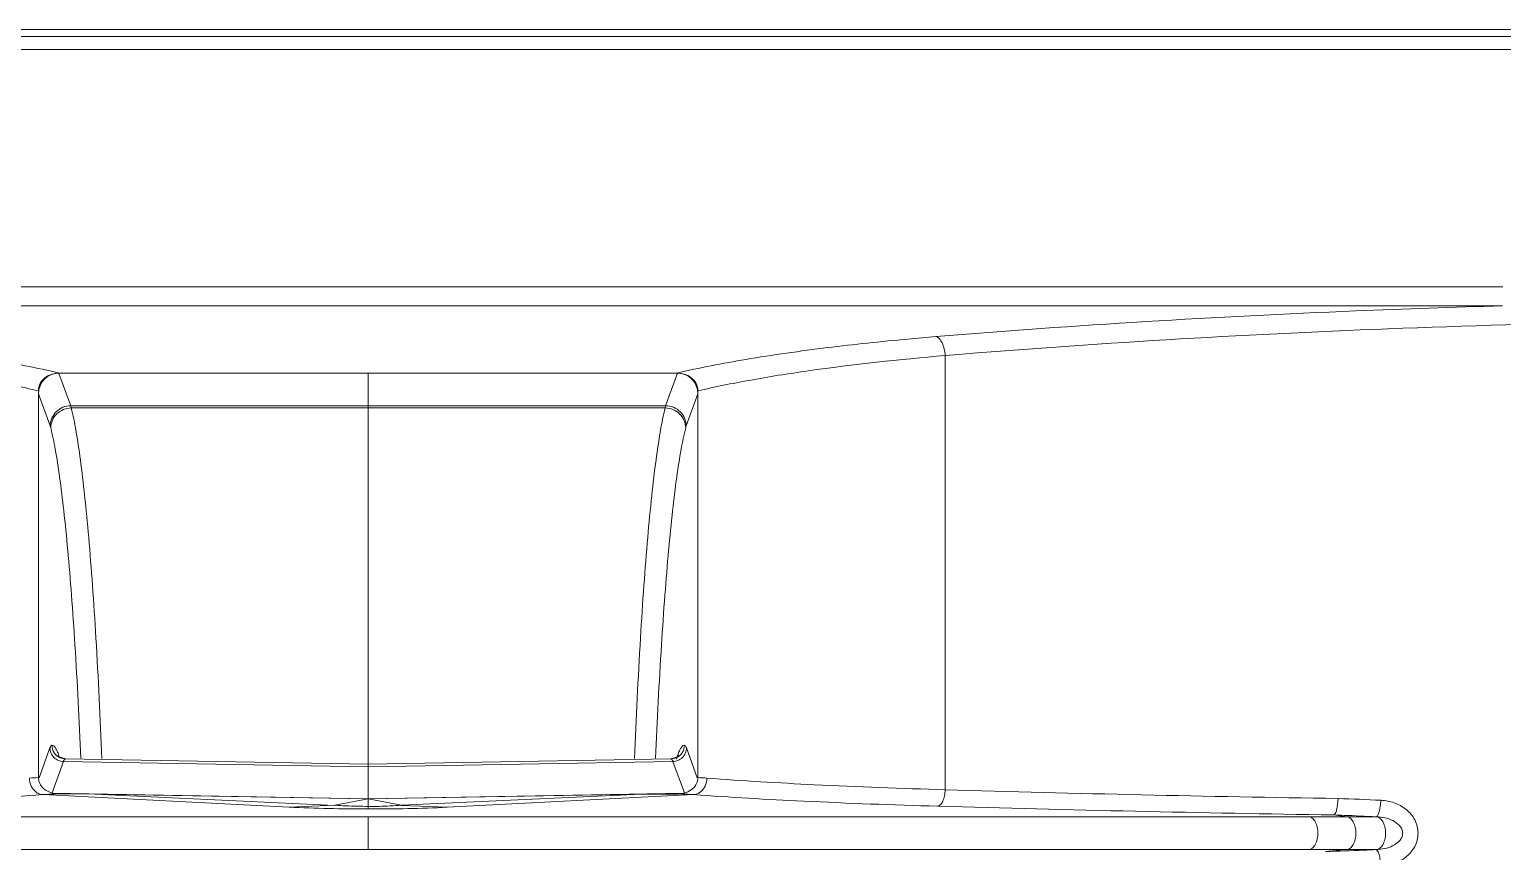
# Model space of a CAD drawing. Header units: millimetres. Extents: x 0 to 1040, y 0 to 735.
# Drawn here: x 499.9 to 553.5, y 572.2 to 602.1 of the extents above; entities that cross this region are included whole.
import ezdxf

# ---------------------------------------------------------------- set-up
doc = ezdxf.new("R2010")
doc.units = ezdxf.units.MM
doc.header["$LTSCALE"] = 0.1
doc.layers.get('0').update_dxf_attribs({"lineweight": 13})
doc.layers.add('标注', color=251, linetype='Continuous', lineweight=9)

msp = doc.modelspace()

# ---------------------------------------------------------------- hatches: boundary and pattern name
at = {"layer": '标注'}
h = msp.add_hatch(dxfattribs=at)
h.set_pattern_fill('HONEY', color=256, scale=1.2)
h.set_pattern_definition([(0, (-1537.8084, -3084.81), (5.715, 3.2995568), [3.81, -7.62]), (120, (-1537.8084, -3084.81), (-5.715, 3.2995568), [3.81, -7.62]), (60, (-1537.8084, -3084.81), (1e-08, 6.5991136), [-7.62, 3.81])])
edge = h.paths.add_edge_path()
edge.add_line((354.7, 601.38), (354.7, 490.38))
edge.add_line((354.7, 595.88), (430.786, 595.88))
edge.add_spline(control_points=[(430.786, 595.88), (433.944, 585.125), (444.324, 554.839), (521.101, 521.249), (607.369, 545.404), (655.197, 506.594), (668.198, 495.851)], knot_values=[6.298753, 6.298753, 6.298753, 6.298753, 38.874051, 100.765624, 231.297321, 280.254882, 280.254882, 280.254882, 280.254882], degree=3, periodic=0)
edge.add_line((354.7, 495.88), (668.163, 495.88))

# ---------------------------------------------------------------- linework, layer by layer
at = {"lineweight": 9}
for p, q in [((428.985, 602.143), (652.7, 602.143)), ((668.198, 601.88), (429.06, 601.88)), ((429.192, 601.416), (629.9, 601.416)), ((470.908, 592.773), (553.492, 592.773)), ((553.487, 592.081), (470.913, 592.081)), ((533.2, 574.46), (533.2, 590.269)), ((500.944, 589.626), (500.943, 589.63)), ((500.943, 589.63), (523.457, 589.63)), ((501.373, 588.444), (500.946, 589.621)), ((500.973, 589.631), (523.427, 589.631)), ((512.2, 573.856), (512.2, 589.63)), ((523.457, 589.63), (523.027, 588.444)), ((500.2, 574.836), (500.199, 588.984)), ((500.2, 588.877), (500.625, 587.706)), ((523.775, 587.706), (524.2, 588.877)), ((524.2, 574.836), (524.2, 588.984)), ((501.373, 588.444), (523.027, 588.444)), ((501.393, 588.363), (523.006, 588.363)), ((500.617, 575.982), (500.221, 574.894)), ((524.179, 574.894), (523.783, 575.982)), ((500.693, 574.352), (501.107, 575.49)), ((500.955, 575.657), (500.899, 575.71)), ((501.183, 575.582), (500.955, 575.657)), ((501.107, 575.49), (512.2, 575.296)), ((501.18, 575.582), (501.183, 575.582)), ((512.2, 575.39), (501.18, 575.582)), ((512.2, 575.39), (501.183, 575.582)), ((512.2, 575.39), (523.217, 575.582)), ((523.22, 575.582), (512.2, 575.39)), ((512.2, 575.296), (523.293, 575.49)), ((523.209, 575.582), (523.218, 575.582)), ((523.443, 575.655), (523.217, 575.582)), ((523.218, 575.582), (523.22, 575.582)), ((523.293, 575.49), (523.707, 574.351)), ((523.501, 575.712), (523.443, 575.655)), ((523.476, 575.658), (523.501, 575.712)), ((500.354, 574.287), (509.323, 573.822)), ((512.2, 574.13), (500.686, 574.334)), ((500.901, 574.313), (502.255, 574.296)), ((512.2, 574.13), (502.255, 574.3)), ((502.255, 574.296), (510.988, 573.886)), ((512.2, 574.13), (523.714, 574.334)), ((522.144, 574.3), (512.2, 574.13)), ((522.144, 574.296), (513.412, 573.899)), ((524.046, 574.287), (515.077, 573.822)), ((523.499, 574.304), (522.144, 574.3)), ((509.323, 573.822), (510.988, 573.899)), ((512.2, 574.13), (510.988, 573.899)), ((512.2, 574.13), (513.412, 573.899)), ((512.2, 573.76), (512.2, 573.852)), ((515.077, 573.822), (513.412, 573.886)), ((512.2, 573.479), (477.959, 573.479)), ((546.441, 573.479), (512.2, 573.479)), ((547.334, 573.545), (547.815, 573.48)), ((547.815, 573.479), (548.892, 573.479)), ((477.959, 572.281), (512.2, 572.281)), ((512.2, 572.281), (546.441, 572.281)), ((547.815, 572.281), (547.046, 572.211)), ((547.815, 572.281), (548.889, 572.281))]:
    msp.add_line(p, q, dxfattribs=at)
for centre, radius, start, end in [((501.19, 576.082), 0.5, 180.0009, 246.6014), ((523.21, 576.082), 0.5, 293.3986, 359.9991), ((498.762, 574.997), 2.29, 18.4653, 19.3669), ((525.842, 574.928), 2.506, 161.5136, 161.8464), ((494.346, 694.083), 119.324, 272.65363, 272.81194), ((529.984, 692.607), 117.847, 267.18698, 267.34737), ((494.963, 693.235), 119.07, 272.59473, 272.85818), ((529.306, 690.488), 116.32, 267.13862, 267.40839), ((564.115, 1643.251), 1069.238, 268.343182, 269.109618), ((512.591, 659.231), 85.471, 267.80853, 269.73784), ((512.235, 639.33), 65.569, 269.96942, 272.48441), ((562.891, 1605.608), 1032.181, 268.33636, 269.136396), ((546.901, 1160.792), 587.312, 269.955102, 270.089163), ((546.901, -14.813), 587.094, 89.910812, 90.044924)]:
    msp.add_arc(centre, radius, start, end, dxfattribs=at)
for centre, major_axis, start_param, end_param in [((500.951, 588.868), (-0.26, 0.718), -0.342487, 1.216997), ((523.449, 588.868), (0.26, 0.718), -1.216997, 0.342487)]:
    msp.add_ellipse(centre, major_axis=major_axis, ratio=0.982516, start_param=start_param, end_param=end_param, dxfattribs=at)
for points, knots in [([(553.487, 592.081), (551.703, 592.03), (544.824, 591.789), (537.951, 591.381), (532.869, 590.96)], [0, 0, 0, 0, 0.259198, 1, 1, 1, 1]), ([(533.2, 590.269), (538.563, 590.717), (549.649, 591.366), (560.75, 591.574), (566.467, 591.574)], [0, 0, 0, 0, 0.484877, 1, 1, 1, 1]), ([(532.869, 590.96), (532.526, 590.931), (531.207, 590.816), (529.891, 590.677), (528.919, 590.557)], [0, 0, 0, 0, 0.260319, 1, 1, 1, 1]), ([(533.2, 590.269), (533.195, 590.349), (533.17, 590.505), (533.104, 590.718), (533.005, 590.877), (532.915, 590.948), (532.872, 590.96)], [0, 0, 0, 0, 0.301655, 0.593249, 0.829691, 1, 1, 1, 1]), ([(495.481, 590.557), (496.477, 590.434), (498.316, 590.174), (500.141, 589.824), (500.973, 589.63)], [0, 0, 0, 0, 0.540401, 1, 1, 1, 1]), ([(528.919, 590.557), (527.923, 590.434), (526.084, 590.174), (524.259, 589.824), (523.427, 589.63)], [0, 0, 0, 0, 0.540415, 1, 1, 1, 1]), ([(491.2, 590.269), (492.866, 590.127), (495.251, 589.872), (498.246, 589.397), (499.58, 589.128), (500.199, 588.984)], [0, 0, 0, 0, 0.55159, 0.790227, 1, 1, 1, 1]), ([(524.2, 588.984), (524.82, 589.128), (526.153, 589.397), (529.149, 589.872), (531.533, 590.127), (533.2, 590.269)], [0, 0, 0, 0, 0.209772, 0.448408, 1, 1, 1, 1]), ([(500.199, 588.984), (500.199, 589.077), (500.246, 589.266), (500.438, 589.48), (500.693, 589.605), (500.88, 589.63), (500.973, 589.631)], [0, 0, 0, 0, 0.249519, 0.499336, 0.749619, 1, 1, 1, 1]), ([(524.2, 588.984), (524.2, 589.077), (524.152, 589.265), (523.962, 589.479), (523.707, 589.604), (523.52, 589.63), (523.427, 589.631)], [0, 0, 0, 0, 0.249325, 0.499028, 0.749322, 1, 1, 1, 1]), ([(500.625, 587.706), (500.626, 587.801), (500.667, 587.995), (500.834, 588.239), (501.081, 588.403), (501.276, 588.443), (501.373, 588.444)], [0, 0, 0, 0, 0.248105, 0.497815, 0.748798, 1, 1, 1, 1]), ([(500.645, 587.637), (500.647, 587.731), (500.688, 587.921), (500.856, 588.16), (501.103, 588.322), (501.297, 588.361), (501.393, 588.363)], [0, 0, 0, 0, 0.246063, 0.495166, 0.747081, 1, 1, 1, 1]), ([(501.393, 588.363), (501.392, 588.371), (501.386, 588.398), (501.379, 588.425), (501.373, 588.444)], [0, 0, 0, 0, 0.28073, 1, 1, 1, 1]), ([(501.393, 588.363), (501.46, 588.092), (501.582, 587.465), (501.74, 586.401), (501.892, 585.103), (502.037, 583.582), (502.172, 581.85), (502.347, 579.166), (502.448, 577.059), (502.507, 575.597)], [0, 0, 0, 0, 0.06532, 0.149353, 0.251493, 0.370953, 0.506745, 0.657729, 1, 1, 1, 1]), ([(521.893, 575.597), (521.952, 577.059), (522.053, 579.166), (522.227, 581.85), (522.363, 583.582), (522.508, 585.103), (522.66, 586.401), (522.818, 587.465), (522.94, 588.092), (523.006, 588.363)], [0, 0, 0, 0, 0.342271, 0.493254, 0.629046, 0.748507, 0.850647, 0.93468, 1, 1, 1, 1]), ([(523.006, 588.363), (523.008, 588.371), (523.014, 588.398), (523.021, 588.425), (523.027, 588.444)], [0, 0, 0, 0, 0.28073, 1, 1, 1, 1]), ([(523.006, 588.363), (523.103, 588.361), (523.297, 588.322), (523.543, 588.16), (523.711, 587.921), (523.753, 587.731), (523.755, 587.637)], [0, 0, 0, 0, 0.25292, 0.504834, 0.753937, 1, 1, 1, 1]), ([(523.027, 588.444), (523.124, 588.443), (523.319, 588.403), (523.566, 588.239), (523.733, 587.995), (523.774, 587.801), (523.775, 587.706)], [0, 0, 0, 0, 0.251202, 0.502185, 0.751895, 1, 1, 1, 1]), ([(500.625, 587.706), (500.626, 587.701), (500.634, 587.678), (500.64, 587.655), (500.645, 587.637)], [0, 0, 0, 0, 0.220108, 1, 1, 1, 1]), ([(500.645, 587.637), (500.709, 587.38), (500.829, 586.786), (500.984, 585.781), (501.133, 584.556), (501.275, 583.123), (501.408, 581.493), (501.581, 578.966), (501.682, 576.983), (501.741, 575.606)], [0, 0, 0, 0, 0.065829, 0.150103, 0.252334, 0.371736, 0.507361, 0.658122, 1, 1, 1, 1]), ([(522.659, 575.606), (522.718, 576.983), (522.819, 578.966), (522.991, 581.493), (523.125, 583.123), (523.267, 584.556), (523.416, 585.781), (523.571, 586.786), (523.69, 587.379), (523.755, 587.637)], [0, 0, 0, 0, 0.341889, 0.492655, 0.628284, 0.74769, 0.849927, 0.934195, 1, 1, 1, 1]), ([(523.755, 587.637), (523.756, 587.643), (523.762, 587.667), (523.769, 587.69), (523.775, 587.706)], [0, 0, 0, 0, 0.283201, 1, 1, 1, 1]), ([(500.69, 576.082), (500.675, 576.082), (500.652, 576.059), (500.633, 576.023), (500.622, 575.997), (500.617, 575.982)], [0, 0, 0, 0, 0.348914, 0.631678, 1, 1, 1, 1]), ([(500.617, 575.982), (500.618, 575.921), (500.643, 575.794), (500.753, 575.629), (500.918, 575.519), (501.046, 575.492), (501.107, 575.49)], [0, 0, 0, 0, 0.239035, 0.49841, 0.758818, 1, 1, 1, 1]), ([(500.69, 576.082), (500.737, 576.083), (500.793, 576.026), (500.838, 575.954), (500.879, 575.873), (500.906, 575.805), (500.923, 575.756)], [0, 0, 0, 0, 0.342923, 0.47408, 0.626781, 1, 1, 1, 1]), ([(523.293, 575.49), (523.354, 575.492), (523.482, 575.519), (523.647, 575.629), (523.756, 575.794), (523.782, 575.921), (523.783, 575.982)], [0, 0, 0, 0, 0.241182, 0.50159, 0.760965, 1, 1, 1, 1]), ([(523.466, 575.723), (523.483, 575.776), (523.511, 575.851), (523.555, 575.94), (523.601, 576.019), (523.66, 576.083), (523.71, 576.082)], [0, 0, 0, 0, 0.377037, 0.530817, 0.662417, 1, 1, 1, 1]), ([(523.783, 575.982), (523.777, 575.997), (523.767, 576.023), (523.747, 576.059), (523.725, 576.082), (523.71, 576.082)], [0, 0, 0, 0, 0.368323, 0.651088, 1, 1, 1, 1]), ([(501.107, 575.49), (501.112, 575.504), (501.123, 575.528), (501.143, 575.562), (501.165, 575.582), (501.18, 575.582)], [0, 0, 0, 0, 0.361684, 0.641847, 1, 1, 1, 1]), ([(523.22, 575.582), (523.234, 575.582), (523.257, 575.562), (523.277, 575.528), (523.287, 575.504), (523.293, 575.49)], [0, 0, 0, 0, 0.358153, 0.638316, 1, 1, 1, 1]), ([(523.42, 575.574), (523.424, 575.586), (523.436, 575.631), (523.45, 575.676), (523.461, 575.709)], [0, 0, 0, 0, 0.263082, 1, 1, 1, 1]), ([(500.199, 574.902), (500.199, 574.842), (500.222, 574.722), (500.344, 574.515), (500.5, 574.41), (500.61, 574.368)], [0, 0, 0, 0, 0.250917, 0.502026, 1, 1, 1, 1]), ([(533.2, 574.461), (531.611, 574.508), (528.719, 574.617), (525.83, 574.785), (524.53, 574.886)], [0, 0, 0, 0, 0.549224, 1, 1, 1, 1]), ([(500.354, 574.287), (499.023, 574.186), (496.064, 574.017), (493.103, 573.909), (491.476, 573.862)], [0, 0, 0, 0, 0.450471, 1, 1, 1, 1]), ([(499.939, 574.591), (499.949, 574.569), (499.994, 574.487), (500.058, 574.415), (500.113, 574.374)], [0, 0, 0, 0, 0.260368, 1, 1, 1, 1]), ([(500.113, 574.374), (500.131, 574.36), (500.204, 574.314), (500.29, 574.289), (500.354, 574.287)], [0, 0, 0, 0, 0.258602, 1, 1, 1, 1]), ([(523.781, 574.365), (523.86, 574.395), (524.011, 574.479), (524.119, 574.616), (524.154, 574.693)], [0, 0, 0, 0, 0.500413, 1, 1, 1, 1]), ([(524.286, 574.374), (524.269, 574.361), (524.196, 574.315), (524.11, 574.289), (524.046, 574.287)], [0, 0, 0, 0, 0.25859, 1, 1, 1, 1]), ([(524.046, 574.287), (525.377, 574.186), (528.335, 574.017), (531.296, 573.909), (532.924, 573.862)], [0, 0, 0, 0, 0.45047, 1, 1, 1, 1]), ([(524.461, 574.592), (524.451, 574.57), (524.406, 574.487), (524.342, 574.415), (524.286, 574.374)], [0, 0, 0, 0, 0.260348, 1, 1, 1, 1]), ([(533.2, 574.461), (533.198, 574.389), (533.182, 574.248), (533.127, 574.058), (533.041, 573.92), (532.957, 573.866), (532.919, 573.862)], [0, 0, 0, 0, 0.309413, 0.605075, 0.836629, 1, 1, 1, 1]), ([(512.2, 573.856), (512.067, 573.857), (511.663, 573.863), (511.259, 573.88), (510.988, 573.899)], [0, 0, 0, 0, 0.328693, 1, 1, 1, 1]), ([(512.2, 573.852), (512.333, 573.853), (512.737, 573.857), (513.141, 573.876), (513.412, 573.899)], [0, 0, 0, 0, 0.328634, 1, 1, 1, 1]), ([(547.499, 574.142), (547.497, 574.004), (547.478, 573.813), (547.414, 573.615), (547.362, 573.549), (547.335, 573.544)], [0, 0, 0, 0, 0.651232, 0.872392, 1, 1, 1, 1]), ([(549.064, 574.078), (549.056, 574.003), (549.036, 573.864), (549.004, 573.679), (548.962, 573.557), (548.923, 573.497), (548.902, 573.481), (548.892, 573.479)], [0, 0, 0, 0, 0.354922, 0.662303, 0.883496, 0.954104, 1, 1, 1, 1]), ([(549.064, 574.078), (549.227, 574.07), (549.553, 574.008), (549.995, 573.769), (550.326, 573.381), (550.454, 572.877), (550.323, 572.375), (549.99, 571.988), (549.548, 571.751), (549.221, 571.689), (549.058, 571.682)], [0, 0, 0, 0, 0.12371, 0.248163, 0.373685, 0.500025, 0.626357, 0.751863, 0.876299, 1, 1, 1, 1]), ([(512.2, 572.281), (512.198, 572.299), (512.202, 572.362), (512.199, 572.487), (512.2, 572.668), (512.2, 572.879), (512.2, 573.091), (512.199, 573.273), (512.202, 573.398), (512.197, 573.461), (512.2, 573.479)], [0, 0, 0, 0, 0.045625, 0.155634, 0.314273, 0.499168, 0.684378, 0.843548, 0.954042, 1, 1, 1, 1]), ([(546.441, 573.479), (546.485, 573.475), (546.582, 573.429), (546.686, 573.286), (546.751, 573.094), (546.772, 572.88), (546.751, 572.666), (546.686, 572.475), (546.582, 572.332), (546.485, 572.285), (546.441, 572.281)], [0, 0, 0, 0, 0.089757, 0.208729, 0.352828, 0.5, 0.647172, 0.791271, 0.910243, 1, 1, 1, 1]), ([(547.334, 573.543), (547.463, 573.539), (547.983, 573.521), (548.502, 573.496), (548.892, 573.479)], [0, 0, 0, 0, 0.248073, 1, 1, 1, 1]), ([(547.815, 573.479), (547.86, 573.475), (547.961, 573.43), (548.069, 573.287), (548.136, 573.095), (548.159, 572.88), (548.136, 572.666), (548.069, 572.474), (547.961, 572.331), (547.86, 572.285), (547.815, 572.281)], [0, 0, 0, 0, 0.091598, 0.211061, 0.354283, 0.5, 0.645717, 0.788939, 0.908402, 1, 1, 1, 1]), ([(548.892, 573.479), (548.937, 573.475), (549.035, 573.432), (549.143, 573.296), (549.213, 573.104), (549.24, 572.879), (549.213, 572.655), (549.143, 572.464), (549.034, 572.328), (548.935, 572.286), (548.889, 572.281)], [0, 0, 0, 0, 0.092215, 0.204069, 0.342125, 0.49983, 0.657224, 0.794905, 0.906721, 1, 1, 1, 1]), ([(548.892, 573.479), (548.995, 573.476), (549.2, 573.45), (549.494, 573.354), (549.711, 573.205), (549.831, 573.035), (549.865, 572.879), (549.829, 572.724), (549.709, 572.554), (549.491, 572.406), (549.197, 572.31), (548.992, 572.285), (548.889, 572.281)], [0, 0, 0, 0, 0.125096, 0.250025, 0.374481, 0.437308, 0.499983, 0.562685, 0.625504, 0.749952, 0.874835, 1, 1, 1, 1]), ([(548.889, 572.281), (548.735, 572.274), (548.121, 572.247), (547.507, 572.221), (547.046, 572.212)], [0, 0, 0, 0, 0.251169, 1, 1, 1, 1]), ([(549.053, 571.682), (549.05, 571.755), (549.037, 571.894), (549.003, 572.083), (548.959, 572.209), (548.91, 572.278), (548.886, 572.281)], [0, 0, 0, 0, 0.342779, 0.660648, 0.883625, 1, 1, 1, 1])]:
    msp.add_open_spline(points, degree=3, knots=knots, dxfattribs=at)
for points in [[(501.18, 575.582), (501.116, 575.583), (501.05, 575.597), (500.991, 575.623)], [(523.409, 575.623), (523.349, 575.597), (523.284, 575.583), (523.22, 575.582)], [(499.871, 574.886), (499.873, 574.785), (499.896, 574.683), (499.939, 574.591)], [(524.154, 574.693), (524.183, 574.758), (524.2, 574.83), (524.2, 574.902)], [(524.529, 574.886), (524.527, 574.785), (524.504, 574.683), (524.461, 574.592)], [(500.61, 574.368), (500.702, 574.333), (500.802, 574.314), (500.901, 574.313)], [(523.499, 574.313), (523.595, 574.314), (523.692, 574.332), (523.781, 574.365)], [(549.064, 574.078), (548.542, 574.102), (548.021, 574.126), (547.499, 574.143)]]:
    msp.add_open_spline(points, degree=3, dxfattribs=at)
at = {"layer": '标注'}
msp.add_open_spline([(430.786, 595.88), (433.944, 585.125), (444.324, 554.839), (521.101, 521.249), (607.369, 545.404), (655.197, 506.594), (668.198, 495.851)], degree=3, knots=[6.298753, 6.298753, 6.298753, 6.298753, 38.874051, 100.765624, 231.297321, 280.254882, 280.254882, 280.254882, 280.254882], dxfattribs=at)

doc.saveas('drawing.dxf')
